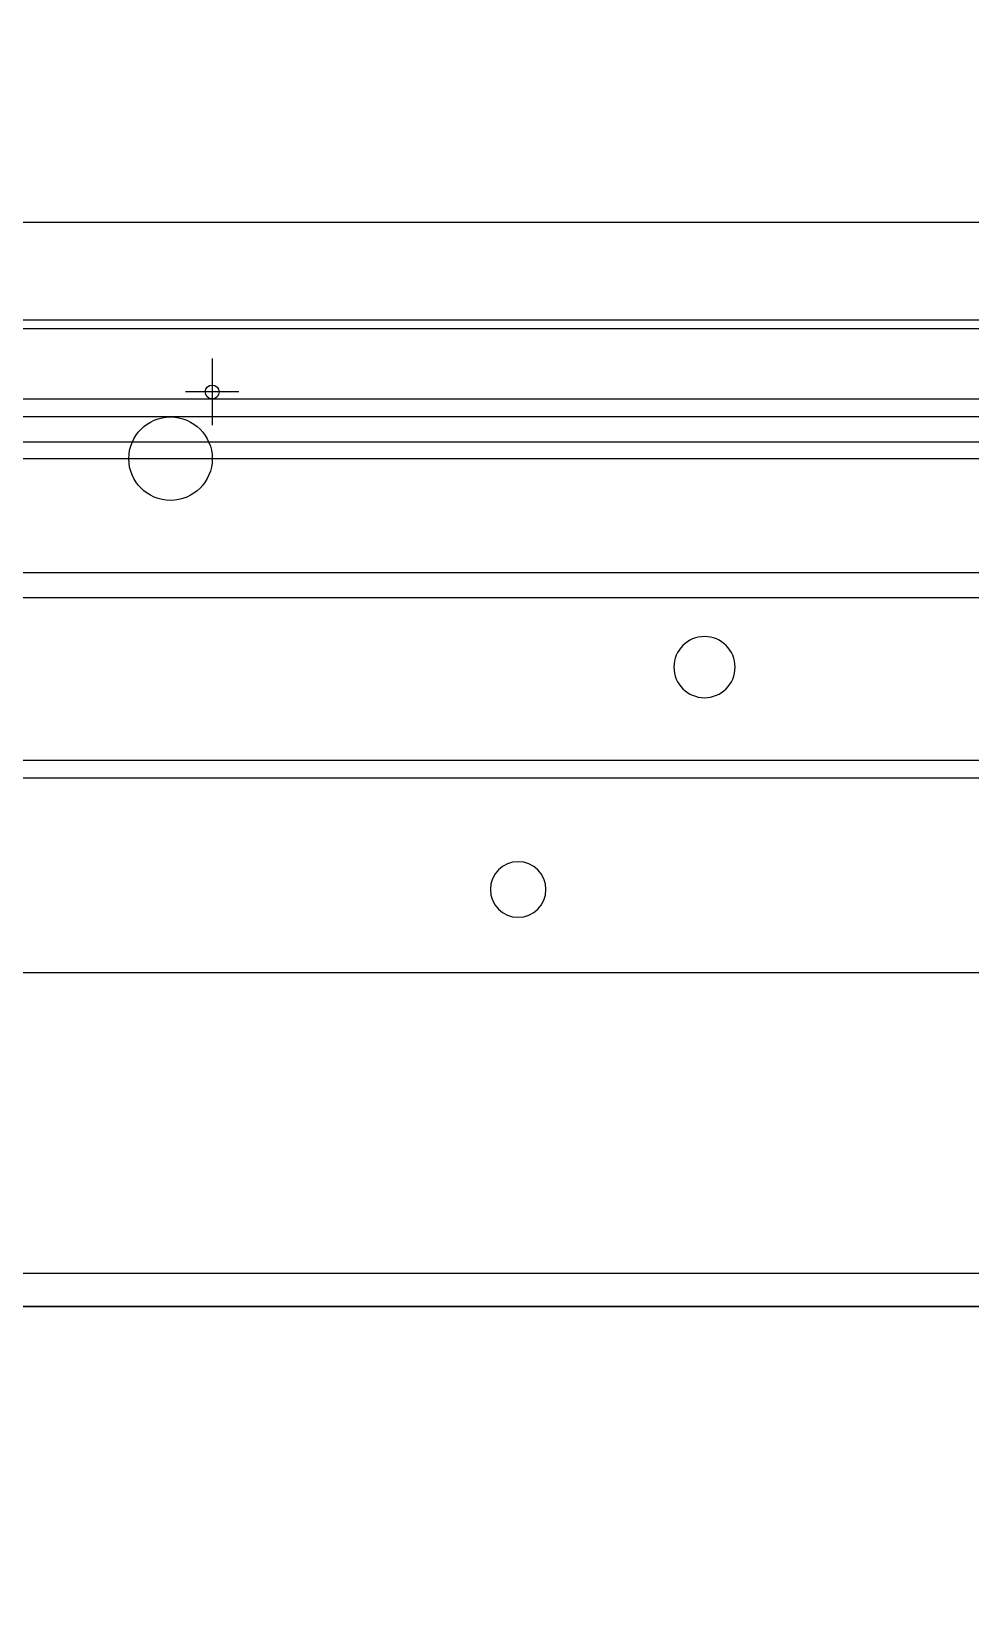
# Model space of a CAD drawing. Header units: millimetres. Extents: x 89450 to 753248, y -530175 to 1209785.
# Drawn here: x 398587.7 to 398756.5, y -110345.4 to -110062.1 of the extents above; entities that cross this region are included whole.
import ezdxf

# ---------------------------------------------------------------- set-up
doc = ezdxf.new("R2010")
doc.units = ezdxf.units.MM
doc.header["$LTSCALE"] = 150
doc.linetypes.add('CENTER', pattern=[50.8, 31.75, -6.35, 6.35, -6.35])
doc.layers.add('------00 Load Bank', color=3, linetype='Continuous')

# ---------------------------------------------------------------- blocks, each defined once
blk = doc.blocks.new('A$Cd768ecee')
at = {"color": 0}
for p, q in [((103.2, 103.2), (1076.8, 103.2)), ((100, 100), (1080, 100)), ((38.2, 38.2), (1141.8, 38.2)), ((35, 35), (1145, 35)), ((0, 0), (1180, 0))]:
    blk.add_line(p, q, dxfattribs=at)
for centre, radius in [((269, 55), 5.5), ((302.5, 15), 5)]:
    blk.add_circle(centre, radius, dxfattribs=at)
blk = doc.blocks.new('A$Ca2785acc')
at = {"color": 0}
for p, q in [((985, 1002), (0, 1002)), ((260, 987), (260, 999)), ((983.4, 981.6), (1.6, 981.6)), ((985, 980), (0, 980))]:
    blk.add_line(p, q, dxfattribs=at)
at = {"color": 0, "linetype": 'CENTER'}
blk.add_line((255.2, 993), (264.8, 993), dxfattribs=at)
at = {"color": 0}
blk.add_circle((260, 993), 1.25, dxfattribs=at)
blk = doc.blocks.new('A$C02650c35')
at = {"color": 0}
for p, q in [((1040.5, 24.5), (1040.5, 1060.5)), ((1045, 24.5), (1045, 1060.5)), ((1045, 30), (1045, 1055))]:
    blk.add_line(p, q, dxfattribs=at)
at = {"color": 0, "linetype": 'CENTER'}
blk.add_line((1020, 45), (1020, 1040), dxfattribs=at)
at = {"color": 0}
for centre, radius in [((522.5, 542.5), 441), ((1020, 767.5), 7.5)]:
    blk.add_circle(centre, radius, dxfattribs=at)

msp = doc.modelspace()

# ---------------------------------------------------------------- linework, layer by layer
at = {"layer": '------00 Load Bank', "color": 161, "elevation": 0}
msp.add_lwpolyline([(399100.18, -107691.43), (397730.18, -107691.43), (397730.18, -110291.43), (399100.18, -110291.43), (399100.18, -107691.43)], dxfattribs=at)
for points in [[(399100.18, -110291.43), (397730.18, -110291.43), (397730.18, -107691.43), (399100.18, -107691.43)], [(399094.18, -107697.43), (397736.18, -107697.43), (397736.18, -110285.43), (399094.18, -110285.43)]]:
    msp.add_lwpolyline(points, close=True, dxfattribs=at)
at = {"layer": '------00 Load Bank', "color": 161, "ltscale": 2, "elevation": 0}
msp.add_lwpolyline([(398892.66, -110628.73), (398892.66, -110096.43), (397882.66, -110096.43), (397882.66, -110628.73)], close=True, dxfattribs=at)

# ---------------------------------------------------------------- block references
at = {"layer": '------00 Load Bank', "color": 161, "xscale": -1}
msp.add_blockref('A$Cd768ecee', (398977.66, -110231.43), dxfattribs=at)
at = {"layer": '------00 Load Bank', "color": 161}
for name, p, rotation in [('A$C02650c35', (397845.16, -109118.93), 270), ('A$Ca2785acc', (398880.16, -109133.93), 180), ('A$Ca2785acc', (398880.16, -109133.93), 180)]:
    msp.add_blockref(name, p, dxfattribs=dict(at, rotation=rotation))

doc.saveas('drawing.dxf')
